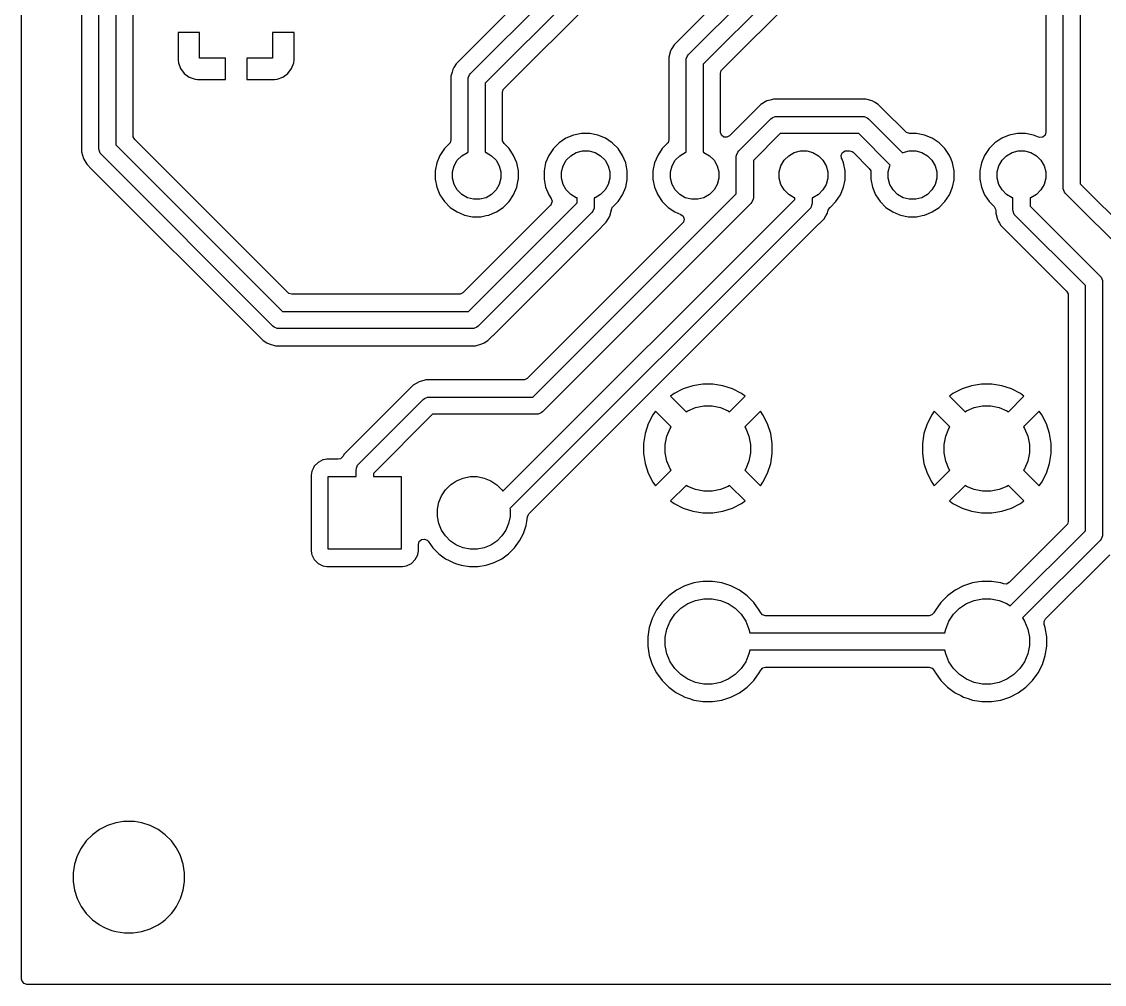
# Model space of a CAD drawing. Header units: millimetres. Extents: x 130.5 to 169.5, y -130 to -71.
# Drawn here: x 130.5 to 155.74, y -130 to -107.54 of the extents above; entities that cross this region are included whole.
import ezdxf

# ---------------------------------------------------------------- set-up
doc = ezdxf.new("R2010")
doc.units = ezdxf.units.MM
doc.layers.add('F.Cu', color=13, linetype='CONTINUOUS', true_color=0xc83434)

msp = doc.modelspace()

# ---------------------------------------------------------------- linework, layer by layer
at = {"layer": 'F.Cu', "linetype": 'CONTINUOUS'}
for p, q in [((130.5005, -110.579054), (130.5005, -73.397648)), ((154.78, -111.40463), (154.78, -97.132842)), ((155.18, -97.05), (155.18, -111.321788)), ((154.3795, -97.350097), (154.3795, -110.119854)), ((149.263181, -99.887583), (140.629481, -108.521282)), ((140.968579, -108.748579), (149.7, -100.017157)), ((150.041421, -100.241422), (141.31, -108.972842)), ((141.746814, -109.10242), (150.268713, -100.580521)), ((152.003181, -101.787583), (145.709481, -108.081282)), ((146.048579, -108.308579), (152.44, -101.917157)), ((152.781421, -102.141422), (146.39, -108.532842)), ((131.8995, -102.589059), (131.8995, -110.41333)), ((132.3, -110.5), (132.3, -102.5)), ((132.7, -102.582842), (132.7, -110.417157)), ((146.826814, -108.66242), (152.998506, -102.490727)), ((133.1005, -110.199903), (133.1005, -102.800096)), ((134.15, -107.79), (134.15, -108.437844)), ((134.65, -107.79), (134.15, -107.79)), ((134.65, -108.39), (134.65, -107.79)), ((136.85, -107.79), (136.35, -107.79)), ((136.35, -107.79), (136.35, -108.39)), ((136.85, -108.437827), (136.85, -107.79)), ((145.630423, -108.218215), (145.589499, -108.370943)), ((145.630424, -108.21821), (145.630423, -108.218215)), ((145.630425, -108.218209), (145.630424, -108.21821)), ((145.659359, -108.168096), (145.630425, -108.218209)), ((145.659361, -108.168094), (145.659359, -108.168096)), ((145.709479, -108.081285), (145.659361, -108.168094)), ((145.709481, -108.081282), (145.709479, -108.081285)), ((134.15, -108.437844), (134.156401, -108.497372)), ((134.156401, -108.497372), (134.156403, -108.497379)), ((134.156403, -108.497379), (134.206645, -108.632086)), ((135.25, -108.39), (134.65, -108.39)), ((135.25, -108.89), (135.25, -108.39)), ((136.35, -108.39), (135.75, -108.39)), ((135.75, -108.39), (135.75, -108.89)), ((136.793354, -108.632086), (136.843596, -108.497379)), ((136.843596, -108.497379), (136.843598, -108.497372)), ((136.843598, -108.497372), (136.849999, -108.437844)), ((136.849999, -108.437844), (136.85, -108.437827)), ((140.629479, -108.521285), (140.579361, -108.608094)), ((140.629481, -108.521282), (140.629479, -108.521285)), ((145.589499, -108.370943), (145.589499, -108.370945)), ((145.589499, -108.370945), (145.589499, -108.539046)), ((145.589499, -108.539046), (145.5895, -108.539059)), ((145.5895, -108.539059), (145.5895, -110.296642)), ((145.99, -108.45), (145.993843, -108.410982)), ((145.99, -110.58853), (145.99, -108.45)), ((145.993843, -108.410982), (146.023706, -108.338886)), ((146.023706, -108.338886), (146.048579, -108.308579)), ((146.39, -108.532842), (146.39, -110.58853)), ((134.206645, -108.632086), (134.206649, -108.632093)), ((134.206649, -108.632093), (134.292809, -108.747187)), ((134.292809, -108.747187), (134.292812, -108.74719)), ((134.292812, -108.74719), (134.407906, -108.83335)), ((136.592093, -108.83335), (136.707187, -108.74719)), ((136.707187, -108.74719), (136.70719, -108.747187)), ((136.70719, -108.747187), (136.79335, -108.632093)), ((136.79335, -108.632093), (136.793354, -108.632086)), ((140.534544, -108.717472), (140.509499, -108.810943)), ((140.550424, -108.65821), (140.534544, -108.717472)), ((140.550425, -108.658209), (140.550424, -108.65821)), ((140.579359, -108.608096), (140.550425, -108.658209)), ((140.579361, -108.608094), (140.579359, -108.608096)), ((140.913843, -108.850982), (140.943706, -108.778886)), ((140.943706, -108.778886), (140.968579, -108.748579)), ((146.7905, -108.750096), (146.810185, -108.683057)), ((146.7905, -110.116272), (146.7905, -108.750096)), ((146.810185, -108.683057), (146.826814, -108.66242)), ((134.407906, -108.83335), (134.407913, -108.833354)), ((134.407913, -108.833354), (134.54262, -108.883596)), ((134.54262, -108.883596), (134.542627, -108.883598)), ((134.542627, -108.883598), (134.602155, -108.889999)), ((134.602155, -108.889999), (134.602172, -108.89)), ((134.602172, -108.89), (135.25, -108.89)), ((135.75, -108.89), (136.397828, -108.89)), ((136.397828, -108.89), (136.397844, -108.889999)), ((136.397844, -108.889999), (136.457372, -108.883598)), ((136.457372, -108.883598), (136.457379, -108.883596)), ((136.457379, -108.883596), (136.592086, -108.833354)), ((136.592086, -108.833354), (136.592093, -108.83335)), ((140.509499, -108.810943), (140.509499, -108.810945)), ((140.509499, -108.810945), (140.509499, -108.979046)), ((140.509499, -108.979046), (140.5095, -108.979059)), ((140.5095, -108.979059), (140.5095, -110.296642)), ((140.91, -108.89), (140.913843, -108.850982)), ((140.91, -110.58853), (140.91, -108.89)), ((141.31, -108.972842), (141.31, -110.58853)), ((141.7105, -109.190096), (141.730185, -109.123057)), ((141.7105, -110.296642), (141.7105, -109.190096)), ((141.730185, -109.123057), (141.746814, -109.10242)), ((147.736652, -109.469481), (147.002181, -110.203953)), ((147.73666, -109.469475), (147.736652, -109.469481)), ((147.873579, -109.390426), (147.73666, -109.469475)), ((147.873584, -109.390423), (147.873579, -109.390426)), ((147.948121, -109.370451), (147.873584, -109.390423)), ((147.985389, -109.360465), (147.948121, -109.370451)), ((148.02631, -109.3495), (147.985389, -109.360464)), ((147.985389, -109.360464), (147.985389, -109.360465)), ((150.013331, -109.3495), (148.02631, -109.3495)), ((150.013347, -109.349499), (150.013331, -109.3495)), ((150.020943, -109.349499), (150.013347, -109.349499)), ((150.179057, -109.349499), (150.020943, -109.349499)), ((150.331785, -109.390423), (150.179057, -109.349499)), ((150.3819, -109.419358), (150.331785, -109.390423)), ((150.381904, -109.419359), (150.3819, -109.419358)), ((150.381904, -109.41936), (150.381904, -109.419359)), ((150.468716, -109.46948), (150.381904, -109.41936)), ((150.468717, -109.469481), (150.468716, -109.46948)), ((150.587588, -109.588352), (150.468717, -109.469481)), ((147.963948, -109.808579), (147.994256, -109.783706)), ((147.994256, -109.783706), (148.066352, -109.753843)), ((148.066352, -109.753843), (148.10537, -109.75)), ((148.10537, -109.75), (150.1, -109.75)), ((150.1, -109.75), (150.139018, -109.753843)), ((150.139018, -109.753843), (150.211114, -109.783706)), ((150.211114, -109.783706), (150.241421, -109.808579)), ((150.58759, -109.588355), (150.587588, -109.588352)), ((151.112416, -110.113181), (150.58759, -109.588355)), ((147.218579, -110.553949), (147.963948, -109.808579)), ((150.241421, -109.808579), (151.035615, -110.602773)), ((133.103334, -110.226261), (133.1005, -110.199903)), ((133.136819, -110.287584), (133.103334, -110.226261)), ((136.712416, -113.863181), (133.136819, -110.287584)), ((140.5095, -110.296642), (140.489815, -110.363681)), ((141.713334, -110.323), (141.7105, -110.296642)), ((143.190299, -110.259951), (143.031339, -110.366164)), ((143.366911, -110.186797), (143.190299, -110.259951)), ((143.366921, -110.186794), (143.366911, -110.186797)), ((143.554412, -110.1495), (143.366921, -110.186794)), ((143.554414, -110.1495), (143.554412, -110.1495)), ((143.745586, -110.1495), (143.554414, -110.1495)), ((143.745588, -110.1495), (143.745586, -110.1495)), ((143.933078, -110.186794), (143.745588, -110.1495)), ((143.933088, -110.186797), (143.933078, -110.186794)), ((144.1097, -110.259951), (143.933088, -110.186797)), ((144.26866, -110.366164), (144.1097, -110.259951)), ((145.5895, -110.296642), (145.569815, -110.363681)), ((146.790816, -110.125118), (146.7905, -110.116272)), ((146.815233, -110.190582), (146.790816, -110.125118)), ((146.871166, -110.232454), (146.815233, -110.190582)), ((146.940858, -110.237438), (146.871166, -110.232454)), ((147.002181, -110.203953), (146.940858, -110.237438)), ((148.188213, -110.15), (147.56, -110.778212)), ((150.017158, -110.15), (148.188213, -110.15)), ((150.752773, -110.885615), (150.017158, -110.15)), ((151.133058, -110.129815), (151.112416, -110.113181)), ((151.200097, -110.1495), (151.133058, -110.129815)), ((151.365586, -110.1495), (151.200097, -110.1495)), ((151.365588, -110.1495), (151.365586, -110.1495)), ((151.553078, -110.186794), (151.365588, -110.1495)), ((151.553088, -110.186797), (151.553078, -110.186794)), ((151.7297, -110.259951), (151.553088, -110.186797)), ((151.88866, -110.366164), (151.7297, -110.259951)), ((153.350299, -110.259951), (153.191339, -110.366164)), ((153.526911, -110.186797), (153.350299, -110.259951)), ((153.526921, -110.186794), (153.526911, -110.186797)), ((153.714412, -110.1495), (153.526921, -110.186794)), ((153.714414, -110.1495), (153.714412, -110.1495)), ((153.905586, -110.1495), (153.714414, -110.1495)), ((153.905588, -110.1495), (153.905586, -110.1495)), ((154.093078, -110.186794), (153.905588, -110.1495)), ((154.093088, -110.186797), (154.093078, -110.186794)), ((154.208048, -110.234415), (154.093088, -110.186797)), ((154.237853, -110.242592), (154.208048, -110.234415)), ((154.307011, -110.232648), (154.237853, -110.242592)), ((154.359815, -110.186893), (154.307011, -110.232648)), ((154.3795, -110.119854), (154.359815, -110.186893)), ((131.8995, -110.41333), (131.899499, -110.413348)), ((131.899499, -110.413348), (131.899499, -110.579054)), ((132.303843, -110.539018), (132.3, -110.5)), ((132.333706, -110.611114), (132.303843, -110.539018)), ((132.7, -110.417157), (136.582843, -114.3)), ((140.356164, -110.501339), (140.249951, -110.660299)), ((140.356165, -110.501338), (140.356164, -110.501339)), ((140.473181, -110.384323), (140.356165, -110.501338)), ((140.489815, -110.363681), (140.473181, -110.384323)), ((141.746819, -110.384323), (141.713334, -110.323)), ((141.863835, -110.501339), (141.746819, -110.384323)), ((141.970048, -110.660299), (141.863835, -110.501339)), ((142.896164, -110.501339), (142.789951, -110.660299)), ((143.031339, -110.366164), (142.896164, -110.501339)), ((143.43187, -110.593389), (143.5756, -110.554876)), ((143.5756, -110.554876), (143.7244, -110.554876)), ((143.7244, -110.554876), (143.86813, -110.593389)), ((144.403835, -110.501339), (144.26866, -110.366164)), ((144.510048, -110.660299), (144.403835, -110.501339)), ((145.436164, -110.501339), (145.329951, -110.660299)), ((145.436165, -110.501338), (145.436164, -110.501339)), ((145.553181, -110.384323), (145.436165, -110.501338)), ((145.569815, -110.363681), (145.553181, -110.384323)), ((147.193706, -110.584256), (147.218579, -110.553949)), ((148.51187, -110.593389), (148.6556, -110.554876)), ((148.6556, -110.554876), (148.8044, -110.554876)), ((148.8044, -110.554876), (148.94813, -110.593389)), ((149.639391, -110.590004), (149.69948, -110.554352)), ((149.69948, -110.554352), (149.730146, -110.5505)), ((149.730146, -110.5505), (149.799903, -110.5505)), ((149.799903, -110.5505), (149.866942, -110.570185)), ((151.05187, -110.593389), (151.1956, -110.554876)), ((151.1956, -110.554876), (151.3444, -110.554876)), ((151.3444, -110.554876), (151.48813, -110.593389)), ((152.023835, -110.501339), (151.88866, -110.366164)), ((152.130048, -110.660299), (152.023835, -110.501339)), ((153.056164, -110.501339), (152.949951, -110.660299)), ((153.191339, -110.366164), (153.056164, -110.501339)), ((153.59187, -110.593389), (153.7356, -110.554876)), ((153.7356, -110.554876), (153.8844, -110.554876)), ((153.8844, -110.554876), (154.02813, -110.593389)), ((130.5005, -127.397648), (130.5005, -110.579054)), ((131.899499, -110.579054), (131.899498, -110.579054)), ((131.899498, -110.579054), (131.899499, -110.579057)), ((131.899499, -110.579057), (131.940423, -110.731785)), ((131.940423, -110.731785), (131.940424, -110.731786)), ((131.940424, -110.731786), (131.95168, -110.751284)), ((131.95168, -110.751284), (131.951681, -110.751285)), ((131.951681, -110.751285), (132.019475, -110.868709)), ((132.358579, -110.641421), (132.333706, -110.611114)), ((136.358578, -114.641421), (132.358579, -110.641421)), ((140.249951, -110.660299), (140.176797, -110.836911)), ((140.583389, -110.90187), (140.657789, -110.773006)), ((140.657789, -110.773006), (140.763006, -110.667789)), ((140.763006, -110.667789), (140.89187, -110.593389)), ((140.89187, -110.593389), (140.91, -110.58853)), ((141.31, -110.58853), (141.32813, -110.593389)), ((141.32813, -110.593389), (141.456994, -110.667789)), ((141.456994, -110.667789), (141.562211, -110.773006)), ((141.562211, -110.773006), (141.636611, -110.90187)), ((142.007735, -110.751285), (141.970048, -110.660299)), ((142.043204, -110.836916), (142.007735, -110.751285)), ((142.789951, -110.660299), (142.716797, -110.836911)), ((143.123389, -110.90187), (143.197789, -110.773006)), ((143.197789, -110.773006), (143.303006, -110.667789)), ((143.303006, -110.667789), (143.43187, -110.593389)), ((143.86813, -110.593389), (143.996994, -110.667789)), ((143.996994, -110.667789), (144.102211, -110.773006)), ((144.102211, -110.773006), (144.176611, -110.90187)), ((144.547735, -110.751285), (144.510048, -110.660299)), ((144.583204, -110.836916), (144.547735, -110.751285)), ((145.329951, -110.660299), (145.256797, -110.836911)), ((145.663389, -110.90187), (145.737789, -110.773006)), ((145.737789, -110.773006), (145.843006, -110.667789)), ((145.843006, -110.667789), (145.97187, -110.593389)), ((145.97187, -110.593389), (145.99, -110.58853)), ((146.39, -110.58853), (146.40813, -110.593389)), ((146.40813, -110.593389), (146.536994, -110.667789)), ((146.536994, -110.667789), (146.642211, -110.773006)), ((146.642211, -110.773006), (146.716611, -110.90187)), ((147.16, -110.69537), (147.163843, -110.656352)), ((147.16, -111.557158), (147.16, -110.69537)), ((147.163843, -110.656352), (147.193706, -110.584256)), ((147.56, -110.778212), (147.56, -111.64)), ((148.203389, -110.90187), (148.277789, -110.773006)), ((148.277789, -110.773006), (148.383006, -110.667789)), ((148.383006, -110.667789), (148.51187, -110.593389)), ((148.94813, -110.593389), (149.076994, -110.667789)), ((149.076994, -110.667789), (149.182211, -110.773006)), ((149.182211, -110.773006), (149.256611, -110.90187)), ((149.608116, -110.652483), (149.639391, -110.590004)), ((149.615585, -110.721952), (149.608116, -110.652483)), ((149.627735, -110.751285), (149.615585, -110.721952)), ((149.663204, -110.836916), (149.627735, -110.751285)), ((149.866942, -110.570185), (149.887584, -110.586819)), ((149.887584, -110.586819), (150.263181, -110.962416)), ((151.035615, -110.602773), (151.05187, -110.593389)), ((151.48813, -110.593389), (151.616994, -110.667789)), ((151.616994, -110.667789), (151.722211, -110.773006)), ((151.722211, -110.773006), (151.796611, -110.90187)), ((152.167735, -110.751285), (152.130048, -110.660299)), ((152.203204, -110.836916), (152.167735, -110.751285)), ((152.949951, -110.660299), (152.876797, -110.836911)), ((153.283389, -110.90187), (153.357789, -110.773006)), ((153.357789, -110.773006), (153.463006, -110.667789)), ((153.463006, -110.667789), (153.59187, -110.593389)), ((154.02813, -110.593389), (154.156994, -110.667789)), ((154.156994, -110.667789), (154.262211, -110.773006)), ((154.262211, -110.773006), (154.336611, -110.90187)), ((132.019475, -110.868709), (132.019481, -110.868717)), ((132.019481, -110.868717), (132.138349, -110.987585)), ((132.138349, -110.987585), (132.138355, -110.98759)), ((132.138355, -110.98759), (136.015139, -114.864374)), ((140.176794, -110.836921), (140.1395, -111.024411)), ((140.1395, -111.024411), (140.1395, -111.024414)), ((140.1395, -111.024414), (140.1395, -111.215586)), ((140.176797, -110.836911), (140.176794, -110.836921)), ((140.544876, -111.0456), (140.583389, -110.90187)), ((140.544876, -111.1944), (140.544876, -111.0456)), ((141.636611, -110.90187), (141.675124, -111.0456)), ((141.675124, -111.0456), (141.675124, -111.1944)), ((142.043204, -110.83692), (142.043204, -110.836916)), ((142.043205, -110.836921), (142.043204, -110.83692)), ((142.0805, -111.024411), (142.043205, -110.836921)), ((142.0805, -111.215588), (142.0805, -111.024411)), ((142.716794, -110.836921), (142.6795, -111.024411)), ((142.6795, -111.024411), (142.6795, -111.024414)), ((142.6795, -111.024414), (142.6795, -111.215586)), ((142.716797, -110.836911), (142.716794, -110.836921)), ((143.084876, -111.0456), (143.123389, -110.90187)), ((143.084876, -111.1944), (143.084876, -111.0456)), ((144.176611, -110.90187), (144.215124, -111.0456)), ((144.215124, -111.0456), (144.215124, -111.1944)), ((144.583204, -110.83692), (144.583204, -110.836916)), ((144.583205, -110.836921), (144.583204, -110.83692)), ((144.6205, -111.024411), (144.583205, -110.836921)), ((144.6205, -111.215588), (144.6205, -111.024411)), ((145.256794, -110.836921), (145.2195, -111.024411)), ((145.2195, -111.024411), (145.2195, -111.024414)), ((145.2195, -111.024414), (145.2195, -111.215586)), ((145.256797, -110.836911), (145.256794, -110.836921)), ((145.624876, -111.0456), (145.663389, -110.90187)), ((145.624876, -111.1944), (145.624876, -111.0456)), ((146.716611, -110.90187), (146.755124, -111.0456)), ((146.755124, -111.0456), (146.755124, -111.1944)), ((148.164876, -111.0456), (148.203389, -110.90187)), ((148.164876, -111.1944), (148.164876, -111.0456)), ((149.256611, -110.90187), (149.295124, -111.0456)), ((149.295124, -111.0456), (149.295124, -111.1944)), ((149.663204, -110.83692), (149.663204, -110.836916)), ((149.663205, -110.836921), (149.663204, -110.83692)), ((149.7005, -111.024411), (149.663205, -110.836921)), ((149.7005, -111.215588), (149.7005, -111.024411)), ((150.263181, -110.962416), (150.296666, -111.023739)), ((150.296666, -111.023739), (150.2995, -111.050097)), ((150.2995, -111.050097), (150.2995, -111.215586)), ((150.704876, -111.0456), (150.743389, -110.90187)), ((150.704876, -111.1944), (150.704876, -111.0456)), ((150.743389, -110.90187), (150.752773, -110.885615)), ((151.796611, -110.90187), (151.835124, -111.0456)), ((151.835124, -111.0456), (151.835124, -111.1944)), ((152.203204, -110.83692), (152.203204, -110.836916)), ((152.203205, -110.836921), (152.203204, -110.83692)), ((152.2405, -111.024411), (152.203205, -110.836921)), ((152.2405, -111.215588), (152.2405, -111.024411)), ((152.876794, -110.836921), (152.8395, -111.024411)), ((152.8395, -111.024411), (152.8395, -111.024414)), ((152.8395, -111.024414), (152.8395, -111.215586)), ((152.876797, -110.836911), (152.876794, -110.836921)), ((153.244876, -111.0456), (153.283389, -110.90187)), ((153.244876, -111.1944), (153.244876, -111.0456)), ((154.336611, -110.90187), (154.375124, -111.0456)), ((154.375124, -111.0456), (154.375124, -111.1944)), ((140.1395, -111.215588), (140.139499, -111.215588)), ((140.139499, -111.215588), (140.176794, -111.403078)), ((140.1395, -111.215586), (140.1395, -111.215588)), ((140.583389, -111.33813), (140.544876, -111.1944)), ((141.675124, -111.1944), (141.636611, -111.33813)), ((142.043204, -111.403084), (142.077278, -111.231785)), ((142.077278, -111.231785), (142.0805, -111.215588)), ((142.6795, -111.215588), (142.679499, -111.215588)), ((142.679499, -111.215588), (142.716794, -111.403078)), ((142.6795, -111.215586), (142.6795, -111.215588)), ((143.123389, -111.33813), (143.084876, -111.1944)), ((144.215124, -111.1944), (144.176611, -111.33813)), ((144.583204, -111.403084), (144.617278, -111.231785)), ((144.617278, -111.231785), (144.6205, -111.215588)), ((145.2195, -111.215588), (145.219499, -111.215588)), ((145.219499, -111.215588), (145.256794, -111.403078)), ((145.2195, -111.215586), (145.2195, -111.215588)), ((145.663389, -111.33813), (145.624876, -111.1944)), ((146.755124, -111.1944), (146.716611, -111.33813)), ((148.203389, -111.33813), (148.164876, -111.1944)), ((149.295124, -111.1944), (149.256611, -111.33813)), ((149.663204, -111.403084), (149.697278, -111.231785)), ((149.697278, -111.231785), (149.7005, -111.215588)), ((150.2995, -111.215588), (150.299499, -111.215588)), ((150.299499, -111.215588), (150.336794, -111.403078)), ((150.2995, -111.215586), (150.2995, -111.215588)), ((150.743389, -111.33813), (150.704876, -111.1944)), ((151.835124, -111.1944), (151.796611, -111.33813)), ((152.203204, -111.403084), (152.237278, -111.231785)), ((152.237278, -111.231785), (152.2405, -111.215588)), ((152.8395, -111.215588), (152.839499, -111.215588)), ((152.839499, -111.215588), (152.876794, -111.403078)), ((152.8395, -111.215586), (152.8395, -111.215588)), ((153.283389, -111.33813), (153.244876, -111.1944)), ((154.375124, -111.1944), (154.336611, -111.33813)), ((140.176794, -111.403078), (140.176797, -111.403088)), ((140.176797, -111.403088), (140.249951, -111.5797)), ((140.657789, -111.466994), (140.583389, -111.33813)), ((140.763006, -111.572211), (140.657789, -111.466994)), ((141.562211, -111.466994), (141.456994, -111.572211)), ((141.636611, -111.33813), (141.562211, -111.466994)), ((141.970046, -111.579704), (142.043204, -111.403084)), ((142.417158, -116.3), (147.16, -111.557158)), ((142.716794, -111.403078), (142.716797, -111.403088)), ((142.716797, -111.403088), (142.789952, -111.579701)), ((143.197789, -111.466994), (143.123389, -111.33813)), ((143.303006, -111.572211), (143.197789, -111.466994)), ((144.102211, -111.466994), (143.996994, -111.572211)), ((144.176611, -111.33813), (144.102211, -111.466994)), ((144.510046, -111.579704), (144.583204, -111.403084)), ((145.256794, -111.403078), (145.256797, -111.403088)), ((145.256797, -111.403088), (145.329951, -111.5797)), ((145.737789, -111.466994), (145.663389, -111.33813)), ((145.843006, -111.572211), (145.737789, -111.466994)), ((146.642211, -111.466994), (146.536994, -111.572211)), ((146.716611, -111.33813), (146.642211, -111.466994)), ((148.277789, -111.466994), (148.203389, -111.33813)), ((148.383006, -111.572211), (148.277789, -111.466994)), ((149.182211, -111.466994), (149.076994, -111.572211)), ((149.256611, -111.33813), (149.182211, -111.466994)), ((149.590046, -111.579704), (149.663204, -111.403084)), ((150.336794, -111.403078), (150.336797, -111.403088)), ((150.336797, -111.403088), (150.409951, -111.5797)), ((150.817789, -111.466994), (150.743389, -111.33813)), ((150.923006, -111.572211), (150.817789, -111.466994)), ((151.722211, -111.466994), (151.616994, -111.572211)), ((151.796611, -111.33813), (151.722211, -111.466994)), ((152.130046, -111.579704), (152.203204, -111.403084)), ((152.876794, -111.403078), (152.876797, -111.403088)), ((152.876797, -111.403088), (152.949951, -111.5797)), ((153.357789, -111.466994), (153.283389, -111.33813)), ((153.463006, -111.572211), (153.357789, -111.466994)), ((154.262211, -111.466994), (154.156994, -111.572211)), ((154.336611, -111.33813), (154.262211, -111.466994)), ((154.783843, -111.443648), (154.78, -111.40463)), ((154.813706, -111.515744), (154.783843, -111.443648)), ((154.838579, -111.546051), (154.813706, -111.515744)), ((156.433949, -113.141421), (154.838579, -111.546051)), ((155.18, -111.321788), (156.658212, -112.8)), ((140.249951, -111.5797), (140.356164, -111.73866)), ((140.356164, -111.73866), (140.491339, -111.873835)), ((140.89187, -111.646611), (140.763006, -111.572211)), ((142.830591, -111.820173), (140.787584, -113.863181)), ((141.0356, -111.685124), (140.89187, -111.646611)), ((140.917158, -114.3), (143.45, -111.767158)), ((141.1844, -111.685124), (141.0356, -111.685124)), ((141.32813, -111.646611), (141.1844, -111.685124)), ((141.456994, -111.572211), (141.32813, -111.646611)), ((141.720824, -118.496333), (148.53, -111.687158)), ((141.728658, -111.873837), (141.863837, -111.738658)), ((141.863837, -111.738658), (141.970046, -111.579704)), ((147.501421, -111.781421), (142.641421, -116.641421)), ((142.789952, -111.579701), (142.846012, -111.663601)), ((142.848405, -111.797659), (142.830591, -111.820173)), ((142.846012, -111.663601), (142.86689, -111.730279)), ((142.86689, -111.730279), (142.848405, -111.797659)), ((143.43187, -111.646611), (143.303006, -111.572211)), ((143.45, -111.651469), (143.43187, -111.646611)), ((143.45, -111.767158), (143.45, -111.651469)), ((143.86813, -111.646611), (143.85, -111.651469)), ((143.85, -111.651469), (143.85, -111.85)), ((143.996994, -111.572211), (143.86813, -111.646611)), ((144.285872, -111.856622), (144.403837, -111.738658)), ((144.403837, -111.738658), (144.510046, -111.579704)), ((145.329951, -111.5797), (145.436164, -111.73866)), ((145.436164, -111.73866), (145.571339, -111.873835)), ((145.97187, -111.646611), (145.843006, -111.572211)), ((146.1156, -111.685124), (145.97187, -111.646611)), ((146.2644, -111.685124), (146.1156, -111.685124)), ((146.40813, -111.646611), (146.2644, -111.685124)), ((146.536994, -111.572211), (146.40813, -111.646611)), ((147.526294, -111.751114), (147.501421, -111.781421)), ((147.556157, -111.679018), (147.526294, -111.751114)), ((147.56, -111.64), (147.556157, -111.679018)), ((148.51187, -111.646611), (148.383006, -111.572211)), ((148.53, -111.651469), (148.51187, -111.646611)), ((148.53, -111.687158), (148.53, -111.651469)), ((148.926157, -111.809018), (148.896294, -111.881114)), ((148.93, -111.77), (148.926157, -111.809018)), ((148.94813, -111.646611), (148.93, -111.651469)), ((148.93, -111.651469), (148.93, -111.77)), ((149.076994, -111.572211), (148.94813, -111.646611)), ((149.348658, -111.873837), (149.483837, -111.738658)), ((149.483837, -111.738658), (149.590046, -111.579704)), ((150.409951, -111.5797), (150.516164, -111.73866)), ((150.516164, -111.73866), (150.651339, -111.873835)), ((151.05187, -111.646611), (150.923006, -111.572211)), ((151.1956, -111.685124), (151.05187, -111.646611)), ((151.3444, -111.685124), (151.1956, -111.685124)), ((151.48813, -111.646611), (151.3444, -111.685124)), ((151.616994, -111.572211), (151.48813, -111.646611)), ((151.888658, -111.873837), (152.023837, -111.738658)), ((152.023837, -111.738658), (152.130046, -111.579704)), ((152.949951, -111.5797), (153.056164, -111.73866)), ((153.056164, -111.73866), (153.17318, -111.855676)), ((153.59187, -111.646611), (153.463006, -111.572211)), ((153.61, -111.651469), (153.59187, -111.646611)), ((153.61, -111.926101), (153.61, -111.651469)), ((154.02813, -111.646611), (154.01, -111.651469)), ((154.01, -111.651469), (154.01, -111.843259)), ((154.156994, -111.572211), (154.02813, -111.646611)), ((140.491339, -111.873835), (140.650299, -111.980048)), ((140.650299, -111.980048), (140.790268, -112.038024)), ((140.790268, -112.038024), (140.826916, -112.053204)), ((140.826916, -112.053204), (140.82692, -112.053204)), ((140.82692, -112.053204), (140.826921, -112.053205)), ((140.826921, -112.053205), (141.014411, -112.0905)), ((143.791421, -111.991421), (141.141421, -114.641421)), ((141.205588, -112.0905), (141.331729, -112.065408)), ((141.331729, -112.065408), (141.393084, -112.053204)), ((141.393084, -112.053204), (141.481394, -112.016625)), ((141.481394, -112.016625), (141.5697, -111.980048)), ((141.5697, -111.980048), (141.569701, -111.980047)), ((141.569701, -111.980047), (141.569704, -111.980046)), ((141.569704, -111.980046), (141.728658, -111.873837)), ((148.871421, -111.911421), (141.88263, -118.900211)), ((143.816294, -111.961114), (143.791421, -111.991421)), ((143.846157, -111.889018), (143.816294, -111.961114)), ((143.85, -111.85), (143.846157, -111.889018)), ((144.209577, -112.081785), (144.250501, -111.929057)), ((144.250501, -111.929053), (144.250626, -111.928106)), ((144.250501, -111.929057), (144.250501, -111.929053)), ((144.250626, -111.928106), (144.250953, -111.927365)), ((144.250953, -111.927365), (144.252604, -111.921206)), ((144.252604, -111.921206), (144.253564, -111.921463)), ((144.253564, -111.921463), (144.278893, -111.864209)), ((144.278893, -111.864209), (144.285872, -111.856622)), ((145.571339, -111.873835), (145.571342, -111.873837)), ((145.571342, -111.873837), (145.730296, -111.980046)), ((145.730296, -111.980046), (145.730301, -111.980048)), ((145.730301, -111.980048), (145.870268, -112.038024)), ((145.870268, -112.038024), (145.924672, -112.081864)), ((148.896294, -111.881114), (148.871421, -111.911421)), ((149.21052, -112.138716), (149.248047, -112.073716)), ((149.248047, -112.073716), (149.285573, -112.00872)), ((149.285573, -112.00872), (149.285574, -112.008718)), ((149.285574, -112.008718), (149.287631, -112.005155)), ((149.287631, -112.005155), (149.289577, -112.001785)), ((149.289577, -112.001785), (149.306557, -111.938409)), ((149.306557, -111.938409), (149.34292, -111.87875)), ((149.34292, -111.87875), (149.347678, -111.87464)), ((149.347678, -111.87464), (149.348644, -111.873845)), ((149.348644, -111.873845), (149.348658, -111.873837)), ((150.651339, -111.873835), (150.810299, -111.980048)), ((150.810299, -111.980048), (150.950268, -112.038024)), ((150.950268, -112.038024), (150.986916, -112.053204)), ((150.986916, -112.053204), (150.98692, -112.053204)), ((150.98692, -112.053204), (150.986921, -112.053205)), ((150.986921, -112.053205), (151.174411, -112.0905)), ((151.365588, -112.0905), (151.491729, -112.065408)), ((151.491729, -112.065408), (151.553084, -112.053204)), ((151.553084, -112.053204), (151.641394, -112.016625)), ((151.641394, -112.016625), (151.7297, -111.980048)), ((151.7297, -111.980048), (151.729701, -111.980047)), ((151.729701, -111.980047), (151.729704, -111.980046)), ((151.729704, -111.980046), (151.888658, -111.873837)), ((153.17318, -111.855676), (153.206665, -111.916999)), ((153.206665, -111.916999), (153.209499, -111.943357)), ((153.209499, -112.005155), (153.209498, -112.005155)), ((153.209498, -112.005155), (153.250423, -112.157886)), ((153.209499, -111.943357), (153.209499, -112.005155)), ((153.613843, -111.965119), (153.61, -111.926101)), ((153.643706, -112.037215), (153.613843, -111.965119)), ((153.668579, -112.067522), (153.643706, -112.037215)), ((155.3, -113.698943), (153.668579, -112.067522)), ((154.01, -111.843259), (155.641421, -113.47468)), ((141.014411, -112.0905), (141.014414, -112.0905)), ((141.014414, -112.0905), (141.205588, -112.0905)), ((145.910497, -112.240266), (142.287584, -115.863181)), ((143.967287, -117.381947), (149.088506, -112.260727)), ((144.018716, -112.33052), (144.13052, -112.218716)), ((144.13052, -112.218716), (144.204545, -112.0905)), ((144.204545, -112.0905), (144.209577, -112.081785)), ((145.929458, -112.215858), (145.910497, -112.240266)), ((145.924672, -112.081864), (145.946737, -112.148158)), ((145.946737, -112.148158), (145.929458, -112.215858)), ((149.088506, -112.260727), (149.088511, -112.260724)), ((149.088511, -112.260724), (149.098714, -112.25052)), ((149.098714, -112.25052), (149.098716, -112.25052)), ((149.098716, -112.25052), (149.21052, -112.138716)), ((151.174411, -112.0905), (151.174414, -112.0905)), ((151.174414, -112.0905), (151.365588, -112.0905)), ((153.250423, -112.157886), (153.274492, -112.199573)), ((153.274492, -112.199573), (153.274493, -112.199577)), ((153.274493, -112.199577), (153.274494, -112.199577)), ((153.274494, -112.199577), (153.297985, -112.240266)), ((153.297985, -112.240266), (153.329479, -112.294815)), ((153.329479, -112.294815), (153.329481, -112.294818)), ((153.329481, -112.294818), (153.448349, -112.413686)), ((141.49073, -114.858504), (144.008506, -112.340728)), ((144.008506, -112.340728), (144.008511, -112.340724)), ((144.008511, -112.340724), (144.018714, -112.33052)), ((144.018714, -112.33052), (144.018716, -112.33052)), ((153.448349, -112.413686), (153.448355, -112.413691)), ((153.448355, -112.413691), (154.863181, -113.828517)), ((155.641421, -113.47468), (155.666294, -113.504987)), ((155.666294, -113.504987), (155.696157, -113.577083)), ((155.696157, -113.577083), (155.7, -113.616101)), ((154.863181, -113.828517), (154.896666, -113.88984)), ((155.3, -119.417158), (155.3, -113.698943)), ((155.7, -113.616101), (155.7, -119.5)), ((136.733058, -113.879815), (136.712416, -113.863181)), ((136.800097, -113.8995), (136.733058, -113.879815)), ((140.699903, -113.8995), (136.800097, -113.8995)), ((140.726261, -113.896666), (140.699903, -113.8995)), ((140.787584, -113.863181), (140.726261, -113.896666)), ((154.896666, -113.88984), (154.8995, -113.916198)), ((154.8995, -113.916198), (154.8995, -119.199902)), ((136.582843, -114.3), (140.917158, -114.3)), ((136.388886, -114.666294), (136.358578, -114.641421)), ((136.460982, -114.696157), (136.388886, -114.666294)), ((136.5, -114.7), (136.460982, -114.696157)), ((141, -114.7), (136.5, -114.7)), ((141.039018, -114.696157), (141, -114.7)), ((141.111114, -114.666294), (141.039018, -114.696157)), ((141.141421, -114.641421), (141.111114, -114.666294)), ((136.015139, -114.864374), (136.015149, -114.864385)), ((136.015149, -114.864385), (136.019479, -114.868715)), ((136.019479, -114.868715), (136.01948, -114.868716)), ((136.01948, -114.868716), (136.131284, -114.98052)), ((136.131284, -114.98052), (136.218095, -115.030639)), ((136.218095, -115.030639), (136.218097, -115.030641)), ((136.218097, -115.030641), (136.268213, -115.059576)), ((136.268213, -115.059576), (136.268215, -115.059577)), ((136.268215, -115.059577), (136.420942, -115.1005)), ((136.420942, -115.1005), (136.420943, -115.1005)), ((136.420943, -115.1005), (140.913331, -115.1005)), ((140.913331, -115.1005), (140.913347, -115.100501)), ((140.913347, -115.100501), (140.920943, -115.100501)), ((140.920943, -115.100501), (141.079054, -115.100501)), ((141.079054, -115.100501), (141.079057, -115.100501)), ((141.079057, -115.100501), (141.231785, -115.059577)), ((141.231785, -115.059577), (141.281904, -115.030639)), ((141.281904, -115.030639), (141.368716, -114.98052)), ((141.368716, -114.98052), (141.48052, -114.868716)), ((141.48052, -114.868714), (141.490728, -114.858507)), ((141.48052, -114.868716), (141.48052, -114.868714)), ((141.490728, -114.858507), (141.49073, -114.858504)), ((139.631282, -116.019481), (138.019481, -117.631282)), ((139.63129, -116.019475), (139.631282, -116.019481)), ((139.768209, -115.940426), (139.63129, -116.019475)), ((139.768214, -115.940423), (139.768209, -115.940426)), ((139.842751, -115.920451), (139.768214, -115.940423)), ((139.880019, -115.910465), (139.842751, -115.920451)), ((139.92094, -115.8995), (139.880019, -115.910464)), ((139.880019, -115.910464), (139.880019, -115.910465)), ((142.199903, -115.8995), (139.92094, -115.8995)), ((142.226261, -115.896666), (142.199903, -115.8995)), ((142.287584, -115.863181), (142.226261, -115.896666)), ((145.924197, -116.109897), (145.71383, -116.217084)), ((146.148752, -116.036934), (145.924197, -116.109897)), ((146.381948, -116), (146.148752, -116.036934)), ((146.618052, -116), (146.381948, -116)), ((146.851248, -116.036934), (146.618052, -116)), ((147.075802, -116.109897), (146.851247, -116.036934)), ((146.851247, -116.036934), (146.851248, -116.036934)), ((147.286174, -116.217087), (147.075802, -116.109897)), ((152.424197, -116.109897), (152.21383, -116.217084)), ((152.648752, -116.036934), (152.424197, -116.109897)), ((152.881948, -116), (152.648752, -116.036934)), ((153.118052, -116), (152.881948, -116)), ((153.351248, -116.036934), (153.118052, -116)), ((153.575802, -116.109897), (153.351247, -116.036934)), ((153.351247, -116.036934), (153.351248, -116.036934)), ((153.786174, -116.217087), (153.575802, -116.109897)), ((138.358579, -117.858579), (139.858578, -116.358579)), ((139.858578, -116.358579), (139.888886, -116.333706)), ((139.888886, -116.333706), (139.960982, -116.303843)), ((139.960982, -116.303843), (140, -116.3)), ((140, -116.3), (142.417158, -116.3)), ((145.71383, -116.217084), (145.630894, -116.27734)), ((145.630894, -116.27734), (145.994452, -116.640898)), ((147.005547, -116.640897), (147.369105, -116.27734)), ((147.369104, -116.277339), (147.286174, -116.217087)), ((147.369105, -116.27734), (147.369104, -116.277339)), ((152.21383, -116.217084), (152.130894, -116.27734)), ((152.130894, -116.27734), (152.494452, -116.640898)), ((153.505547, -116.640897), (153.869105, -116.27734)), ((153.869104, -116.277338), (153.786174, -116.217087)), ((153.869105, -116.27734), (153.869104, -116.277338)), ((146.028603, -116.618079), (146.209715, -116.54306)), ((146.209715, -116.54306), (146.401983, -116.504815)), ((146.401983, -116.504815), (146.598017, -116.504815)), ((146.598017, -116.504815), (146.790285, -116.54306)), ((146.790285, -116.54306), (146.971397, -116.618079)), ((152.528603, -116.618079), (152.709715, -116.54306)), ((152.709715, -116.54306), (152.901983, -116.504815)), ((152.901983, -116.504815), (153.098017, -116.504815)), ((153.098017, -116.504815), (153.290285, -116.54306)), ((153.290285, -116.54306), (153.471397, -116.618079)), ((140.082843, -116.7), (138.7, -118.082842)), ((142.5, -116.7), (140.082843, -116.7)), ((142.539018, -116.696157), (142.5, -116.7)), ((142.611114, -116.666294), (142.539018, -116.696157)), ((142.641421, -116.641421), (142.611114, -116.666294)), ((145.217084, -116.71383), (145.109897, -116.924197)), ((145.27734, -116.630894), (145.217084, -116.71383)), ((145.640898, -116.994452), (145.27734, -116.630894)), ((145.994452, -116.640898), (146.028603, -116.618079)), ((146.971397, -116.618079), (147.005547, -116.640897)), ((147.722658, -116.630893), (147.3591, -116.99445)), ((147.722658, -116.630894), (147.722658, -116.630893)), ((147.782914, -116.713828), (147.722658, -116.630894)), ((147.890102, -116.924197), (147.782914, -116.713828)), ((151.717084, -116.71383), (151.609897, -116.924197)), ((151.77734, -116.630894), (151.717084, -116.71383)), ((152.140898, -116.994451), (151.77734, -116.630894)), ((152.494452, -116.640898), (152.528603, -116.618079)), ((153.471397, -116.618079), (153.505547, -116.640897)), ((154.222658, -116.630893), (153.8591, -116.99445)), ((154.222658, -116.630894), (154.222658, -116.630893)), ((154.282914, -116.713828), (154.222658, -116.630894)), ((154.390102, -116.924197), (154.282914, -116.713828)), ((145.109897, -116.924197), (145.036934, -117.148752)), ((145.54306, -117.209715), (145.618079, -117.028603)), ((145.618079, -117.028603), (145.640898, -116.994452)), ((147.3591, -116.99445), (147.381921, -117.028603)), ((147.381921, -117.028603), (147.45694, -117.209715)), ((147.963065, -117.148752), (147.890102, -116.924197)), ((151.609897, -116.924197), (151.536934, -117.148752)), ((152.04306, -117.209715), (152.118079, -117.028603)), ((152.118079, -117.028603), (152.140898, -116.994451)), ((153.8591, -116.99445), (153.881921, -117.028603)), ((153.881921, -117.028603), (153.95694, -117.209715)), ((154.463065, -117.148752), (154.390102, -116.924197)), ((145.036934, -117.148752), (145, -117.381947)), ((145.504815, -117.401983), (145.54306, -117.209715)), ((147.45694, -117.209715), (147.495185, -117.401983)), ((148, -117.381947), (147.963065, -117.148752)), ((151.536934, -117.148752), (151.5, -117.381947)), ((152.004815, -117.401983), (152.04306, -117.209715)), ((153.95694, -117.209715), (153.995185, -117.401983)), ((154.5, -117.381947), (154.463065, -117.148752)), ((142.32623, -119.023004), (143.967287, -117.381947)), ((145, -117.381947), (145, -117.618052)), ((145, -117.618052), (145.036934, -117.851247)), ((145.504815, -117.598017), (145.504815, -117.401983)), ((145.54306, -117.790285), (145.504815, -117.598017)), ((147.495185, -117.598017), (147.45694, -117.790285)), ((147.495185, -117.401983), (147.495185, -117.598017)), ((147.963065, -117.851247), (148, -117.618052)), ((148, -117.618052), (148, -117.381947)), ((151.5, -117.381947), (151.5, -117.618052)), ((151.5, -117.618052), (151.536934, -117.851247)), ((152.004815, -117.598017), (152.004815, -117.401983)), ((152.04306, -117.790285), (152.004815, -117.598017)), ((153.995185, -117.598017), (153.95694, -117.790285)), ((153.995185, -117.401983), (153.995185, -117.598017)), ((154.463065, -117.851247), (154.5, -117.618052)), ((154.5, -117.618052), (154.5, -117.381947)), ((137.411652, -117.821954), (137.321954, -117.911652)), ((137.411657, -117.821951), (137.411652, -117.821954)), ((137.411658, -117.82195), (137.411657, -117.821951)), ((137.524696, -117.764354), (137.411658, -117.82195)), ((137.537519, -117.762323), (137.524696, -117.764354)), ((137.618482, -117.7495), (137.537519, -117.762323)), ((137.879636, -117.7495), (137.618482, -117.7495)), ((137.936456, -117.735716), (137.879636, -117.7495)), ((137.987023, -117.6875), (137.936456, -117.735716)), ((138.019477, -117.631287), (137.987023, -117.6875)), ((138.019481, -117.631282), (138.019477, -117.631287)), ((138.333706, -117.888886), (138.358579, -117.858579)), ((145.036934, -117.851247), (145.109897, -118.075802)), ((145.618079, -117.971397), (145.54306, -117.790285)), ((147.45694, -117.790285), (147.381921, -117.971397)), ((147.890102, -118.075802), (147.963065, -117.851247)), ((151.536934, -117.851247), (151.609897, -118.075802)), ((152.118079, -117.971397), (152.04306, -117.790285)), ((153.95694, -117.790285), (153.881921, -117.971397)), ((154.390102, -118.075802), (154.463065, -117.851247)), ((137.264352, -118.024698), (137.2495, -118.118475)), ((137.2495, -118.118475), (137.2495, -119.881517)), ((137.302751, -117.949337), (137.264352, -118.024698)), ((137.32195, -117.911658), (137.302751, -117.949337)), ((137.321951, -117.911657), (137.32195, -117.911658)), ((137.321954, -117.911652), (137.321951, -117.911657)), ((138.3, -118), (138.303843, -117.960982)), ((138.3, -118.15), (138.3, -118)), ((138.303843, -117.960982), (138.333706, -117.888886)), ((138.7, -118.082842), (138.7, -118.15)), ((145.109897, -118.075802), (145.217087, -118.286174)), ((145.27734, -118.369105), (145.640897, -118.005547)), ((145.640897, -118.005547), (145.618079, -117.971397)), ((147.381921, -117.971397), (147.359101, -118.005548)), ((147.359101, -118.005548), (147.722658, -118.369105)), ((147.782918, -118.286163), (147.890102, -118.075802)), ((151.609897, -118.075802), (151.717087, -118.286174)), ((151.77734, -118.369105), (152.140897, -118.005547)), ((152.140897, -118.005547), (152.118079, -117.971397)), ((153.881921, -117.971397), (153.859101, -118.005548)), ((153.859101, -118.005548), (154.222658, -118.369105)), ((154.282918, -118.286163), (154.390102, -118.075802)), ((137.65, -119.85), (137.65, -118.15)), ((137.65, -118.15), (138.3, -118.15)), ((138.7, -118.15), (139.35, -118.15)), ((139.35, -118.15), (139.35, -119.85)), ((140.382941, -118.460766), (140.500766, -118.342941)), ((140.500766, -118.342941), (140.639313, -118.250367)), ((140.639313, -118.250367), (140.793258, -118.186601)), ((140.793258, -118.186601), (140.956685, -118.154093)), ((140.956685, -118.154093), (141.123315, -118.154093)), ((141.123315, -118.154093), (141.286742, -118.186601)), ((141.286742, -118.186601), (141.440687, -118.250367)), ((141.440687, -118.250367), (141.579234, -118.342941)), ((141.579234, -118.342941), (141.697059, -118.460766)), ((145.217087, -118.286174), (145.277338, -118.369104)), ((145.277338, -118.369104), (145.27734, -118.369105)), ((145.99445, -118.3591), (145.630893, -118.722658)), ((146.028603, -118.381921), (145.99445, -118.3591)), ((146.209715, -118.45694), (146.028603, -118.381921)), ((146.971397, -118.381921), (146.790285, -118.45694)), ((147.005548, -118.359101), (146.971397, -118.381921)), ((147.369105, -118.722658), (147.005548, -118.359101)), ((147.722658, -118.369104), (147.782914, -118.286169)), ((147.722658, -118.369105), (147.722658, -118.369104)), ((147.782914, -118.286169), (147.782918, -118.286163)), ((151.717087, -118.286174), (151.777338, -118.369104)), ((151.777338, -118.369104), (151.77734, -118.369105)), ((152.49445, -118.3591), (152.130893, -118.722658)), ((152.528603, -118.381921), (152.49445, -118.3591)), ((152.709715, -118.45694), (152.528603, -118.381921)), ((153.471397, -118.381921), (153.290285, -118.45694)), ((153.505548, -118.359101), (153.471397, -118.381921)), ((153.869105, -118.722658), (153.505548, -118.359101)), ((154.222658, -118.369104), (154.282914, -118.286169)), ((154.222658, -118.369105), (154.222658, -118.369104)), ((154.282914, -118.286169), (154.282918, -118.286163)), ((140.226601, -118.753258), (140.290367, -118.599313)), ((140.290367, -118.599313), (140.382941, -118.460766)), ((141.697059, -118.460766), (141.720824, -118.496333)), ((146.401983, -118.495185), (146.209715, -118.45694)), ((146.598017, -118.495185), (146.401983, -118.495185)), ((146.790285, -118.45694), (146.598017, -118.495185)), ((152.901983, -118.495185), (152.709715, -118.45694)), ((153.098017, -118.495185), (152.901983, -118.495185)), ((153.290285, -118.45694), (153.098017, -118.495185)), ((140.194093, -118.916685), (140.226601, -118.753258)), ((145.630893, -118.722658), (145.713828, -118.782914)), ((145.713828, -118.782914), (145.924197, -118.890102)), ((147.075802, -118.890102), (147.286163, -118.782918)), ((147.286163, -118.782918), (147.286169, -118.782914)), ((147.286169, -118.782914), (147.369104, -118.722658)), ((147.369104, -118.722658), (147.369105, -118.722658)), ((152.130893, -118.722658), (152.213828, -118.782914)), ((152.213828, -118.782914), (152.424197, -118.890102)), ((153.575802, -118.890102), (153.786163, -118.782918)), ((153.786163, -118.782918), (153.786169, -118.782914)), ((153.786169, -118.782914), (153.869104, -118.722658)), ((153.869104, -118.722658), (153.869105, -118.722658)), ((140.194093, -119.083315), (140.194093, -118.916685)), ((140.226601, -119.246742), (140.194093, -119.083315)), ((141.885907, -119.083315), (141.853399, -119.246742)), ((141.88263, -118.900211), (141.885907, -118.916685)), ((141.885907, -118.916685), (141.885907, -119.083315)), ((142.274427, -119.199902), (142.291263, -119.093605)), ((142.291263, -119.093605), (142.293006, -119.093881)), ((142.293006, -119.093881), (142.315153, -119.035702)), ((142.315153, -119.035702), (142.32623, -119.023004)), ((145.924197, -118.890102), (146.148752, -118.963065)), ((146.148752, -118.963065), (146.148751, -118.963065)), ((146.148751, -118.963065), (146.381948, -119)), ((146.381948, -119), (146.618052, -119)), ((146.618052, -119), (146.851247, -118.963065)), ((146.851247, -118.963065), (147.075802, -118.890102)), ((152.424197, -118.890102), (152.648752, -118.963065)), ((152.648752, -118.963065), (152.648751, -118.963065)), ((152.648751, -118.963065), (152.881948, -119)), ((152.881948, -119), (153.118052, -119)), ((153.118052, -119), (153.351247, -118.963065)), ((153.351247, -118.963065), (153.575802, -118.890102)), ((140.290367, -119.400687), (140.226601, -119.246742)), ((141.853399, -119.246742), (141.789633, -119.400687)), ((142.198884, -119.480025), (142.259709, -119.292826)), ((142.259709, -119.292826), (142.274427, -119.199902)), ((154.863181, -119.287583), (153.524202, -120.626561)), ((154.879815, -119.266941), (154.863181, -119.287583)), ((154.8995, -119.199902), (154.879815, -119.266941)), ((139.770183, -119.667227), (139.822987, -119.621472)), ((139.822987, -119.621472), (139.892145, -119.611528)), ((139.892145, -119.611528), (139.955701, -119.640553)), ((139.955701, -119.640553), (139.974817, -119.66138)), ((140.382941, -119.539234), (140.290367, -119.400687)), ((140.500766, -119.657059), (140.382941, -119.539234)), ((141.697059, -119.539234), (141.579234, -119.657059)), ((141.789633, -119.400687), (141.697059, -119.539234)), ((142.109524, -119.655405), (142.198884, -119.480025)), ((153.547936, -121.169221), (155.3, -119.417158)), ((155.641421, -119.641421), (153.830778, -121.452063)), ((155.666294, -119.611114), (155.641421, -119.641421)), ((155.696157, -119.539018), (155.666294, -119.611114)), ((155.7, -119.5), (155.696157, -119.539018)), ((137.2495, -119.881517), (137.260292, -119.949657)), ((139.35, -119.85), (137.65, -119.85)), ((139.735647, -119.975301), (139.750499, -119.881524)), ((139.750499, -119.734263), (139.770183, -119.667227)), ((139.7505, -119.881519), (139.750499, -119.734263)), ((139.750499, -119.881524), (139.7505, -119.881519)), ((139.974817, -119.66138), (140.086172, -119.814646)), ((140.086172, -119.814646), (140.225354, -119.953828)), ((140.639313, -119.749633), (140.500766, -119.657059)), ((140.793258, -119.813399), (140.639313, -119.749633)), ((140.956685, -119.845907), (140.793258, -119.813399)), ((141.123315, -119.845907), (140.956685, -119.845907)), ((141.286742, -119.813399), (141.123315, -119.845907)), ((141.440687, -119.749633), (141.286742, -119.813399)), ((141.579234, -119.657059), (141.440687, -119.749633)), ((141.854646, -119.953828), (141.993828, -119.814646)), ((141.993828, -119.814646), (142.109524, -119.655405)), ((137.260292, -119.949657), (137.264354, -119.975304)), ((137.264354, -119.975304), (137.32195, -120.088342)), ((137.32195, -120.088342), (137.321952, -120.088344)), ((137.321952, -120.088344), (137.321954, -120.088347)), ((137.321954, -120.088347), (137.411652, -120.178045)), ((139.588342, -120.17805), (139.67805, -120.088342)), ((139.67805, -120.088342), (139.735646, -119.975304)), ((139.735646, -119.975302), (139.735647, -119.975301)), ((139.735646, -119.975304), (139.735646, -119.975302)), ((140.225354, -119.953828), (140.384595, -120.069524)), ((140.384595, -120.069524), (140.467455, -120.111743)), ((140.467455, -120.111743), (140.55997, -120.158882)), ((141.520025, -120.158884), (141.695405, -120.069524)), ((141.695405, -120.069524), (141.854646, -119.953828)), ((154.373436, -121.475797), (155.868713, -119.980521)), ((137.411652, -120.178045), (137.411654, -120.178046)), ((137.411654, -120.178046), (137.411658, -120.17805)), ((137.411658, -120.17805), (137.524694, -120.235645)), ((137.524694, -120.235645), (137.524698, -120.235647)), ((137.524698, -120.235647), (137.618475, -120.250499)), ((137.618475, -120.250499), (137.618481, -120.2505)), ((137.618481, -120.2505), (139.381518, -120.250499)), ((139.381518, -120.250499), (139.475304, -120.235646)), ((139.475304, -120.235646), (139.588342, -120.17805)), ((140.55997, -120.158882), (140.559972, -120.158882)), ((140.559972, -120.158882), (140.559975, -120.158884)), ((140.559975, -120.158884), (140.618962, -120.17805)), ((140.618962, -120.17805), (140.747173, -120.219709)), ((140.747173, -120.219709), (140.941578, -120.2505)), ((140.941578, -120.2505), (140.941583, -120.2505)), ((140.941583, -120.2505), (141.138422, -120.2505)), ((141.138422, -120.2505), (141.332826, -120.219709)), ((141.332826, -120.219709), (141.520025, -120.158884)), ((146.172047, -120.633985), (145.962396, -120.702103)), ((146.317201, -120.610995), (146.172047, -120.633985)), ((146.389778, -120.5995), (146.317201, -120.610995)), ((146.610222, -120.5995), (146.389778, -120.5995)), ((146.719086, -120.616742), (146.610222, -120.5995)), ((146.827952, -120.633985), (146.719086, -120.616742)), ((147.037603, -120.702103), (146.827952, -120.633985)), ((152.672047, -120.633985), (152.462396, -120.702103)), ((152.817201, -120.610995), (152.672047, -120.633985)), ((152.889778, -120.5995), (152.817201, -120.610995)), ((153.110222, -120.5995), (152.889778, -120.5995)), ((153.219086, -120.616742), (153.110222, -120.5995)), ((153.327952, -120.633985), (153.219086, -120.616742)), ((153.373584, -120.648812), (153.327952, -120.633985)), ((153.398203, -120.656811), (153.373584, -120.648812)), ((153.524202, -120.626561), (153.462879, -120.660046)), ((145.765974, -120.802187), (145.587641, -120.931752)), ((145.962393, -120.702104), (145.765974, -120.802187)), ((145.962396, -120.702103), (145.962393, -120.702104)), ((147.037606, -120.702104), (147.037603, -120.702103)), ((147.171096, -120.770122), (147.037606, -120.702104)), ((147.234022, -120.802185), (147.171096, -120.770122)), ((147.234024, -120.802186), (147.234022, -120.802185)), ((147.234025, -120.802187), (147.234024, -120.802186)), ((147.412358, -120.931752), (147.234025, -120.802187)), ((152.265974, -120.802187), (152.087641, -120.931752)), ((152.462393, -120.702104), (152.265974, -120.802187)), ((152.462396, -120.702103), (152.462393, -120.702104)), ((153.462879, -120.660046), (153.398203, -120.656811)), ((145.431752, -121.087641), (145.302187, -121.265974)), ((145.431756, -121.087636), (145.431752, -121.087641)), ((145.587636, -120.931756), (145.431756, -121.087636)), ((145.587641, -120.931752), (145.587636, -120.931756)), ((145.865607, -121.22699), (146.028603, -121.118079)), ((146.028603, -121.118079), (146.209715, -121.04306)), ((146.209715, -121.04306), (146.401983, -121.004815)), ((146.401983, -121.004815), (146.598017, -121.004815)), ((146.598017, -121.004815), (146.790285, -121.04306)), ((146.790285, -121.04306), (146.971397, -121.118079)), ((146.971397, -121.118079), (147.134393, -121.22699)), ((147.412363, -120.931756), (147.412358, -120.931752)), ((147.568243, -121.087636), (147.412363, -120.931756)), ((147.568247, -121.087641), (147.568243, -121.087636)), ((147.697814, -121.265976), (147.568247, -121.087641)), ((151.931752, -121.087641), (151.802185, -121.265976)), ((151.931756, -121.087636), (151.931752, -121.087641)), ((152.087636, -120.931756), (151.931756, -121.087636)), ((152.087641, -120.931752), (152.087636, -120.931756)), ((152.365607, -121.22699), (152.528603, -121.118079)), ((152.528603, -121.118079), (152.709715, -121.04306)), ((152.709715, -121.04306), (152.901983, -121.004815)), ((152.901983, -121.004815), (153.098017, -121.004815)), ((153.098017, -121.004815), (153.290285, -121.04306)), ((153.290285, -121.04306), (153.471397, -121.118079)), ((153.471397, -121.118079), (153.547936, -121.169221)), ((145.302187, -121.265974), (145.202104, -121.462393)), ((145.618079, -121.528603), (145.72699, -121.365607)), ((145.72699, -121.365607), (145.865607, -121.22699)), ((147.134393, -121.22699), (147.27301, -121.365607)), ((147.27301, -121.365607), (147.381921, -121.528603)), ((147.731352, -121.331796), (147.697814, -121.265976)), ((147.774797, -121.379815), (147.731352, -121.331796)), ((147.841836, -121.3995), (147.774797, -121.379815)), ((151.658164, -121.3995), (147.841836, -121.3995)), ((151.720674, -121.382591), (151.658164, -121.3995)), ((151.768648, -121.331796), (151.720674, -121.382591)), ((151.802185, -121.265976), (151.768648, -121.331796)), ((152.118079, -121.528603), (152.22699, -121.365607)), ((152.22699, -121.365607), (152.365607, -121.22699)), ((145.202103, -121.462396), (145.133985, -121.672047)), ((145.202104, -121.462393), (145.202103, -121.462396)), ((145.54306, -121.709715), (145.618079, -121.528603)), ((147.381921, -121.528603), (147.45694, -121.709715)), ((152.04306, -121.709715), (152.118079, -121.528603)), ((153.830778, -121.452063), (153.881921, -121.528603)), ((153.881921, -121.528603), (153.95694, -121.709715)), ((154.341193, -121.531953), (154.373436, -121.475797)), ((154.343188, -121.601794), (154.341193, -121.531953)), ((154.366015, -121.672049), (154.343188, -121.601794)), ((145.133985, -121.672047), (145.0995, -121.889778)), ((145.0995, -121.889778), (145.0995, -122.110221)), ((145.504815, -121.901983), (145.54306, -121.709715)), ((145.504815, -122.098017), (145.504815, -121.901983)), ((147.45694, -121.709715), (147.474899, -121.8)), ((147.474899, -121.8), (152.025101, -121.8)), ((152.025101, -121.8), (152.04306, -121.709715)), ((153.95694, -121.709715), (153.995185, -121.901983)), ((153.995185, -121.901983), (153.995185, -122.098017)), ((154.4005, -121.889778), (154.366015, -121.672049)), ((154.4005, -122.110222), (154.4005, -121.889778)), ((145.0995, -122.110221), (145.133985, -122.327952)), ((145.54306, -122.290285), (145.504815, -122.098017)), ((153.995185, -122.098017), (153.95694, -122.290285)), ((154.366015, -122.327951), (154.4005, -122.110222)), ((145.133985, -122.327952), (145.202103, -122.537603)), ((145.618079, -122.471397), (145.54306, -122.290285)), ((147.45694, -122.290285), (147.381921, -122.471397)), ((147.474899, -122.2), (147.45694, -122.290285)), ((152.025101, -122.2), (147.474899, -122.2)), ((152.04306, -122.290285), (152.025101, -122.2)), ((152.118079, -122.471397), (152.04306, -122.290285)), ((153.95694, -122.290285), (153.881921, -122.471397)), ((154.297895, -122.537606), (154.366015, -122.327951)), ((145.202103, -122.537603), (145.202104, -122.537606)), ((145.202104, -122.537606), (145.302187, -122.734025)), ((145.72699, -122.634393), (145.618079, -122.471397)), ((145.865607, -122.77301), (145.72699, -122.634393)), ((147.27301, -122.634393), (147.134393, -122.77301)), ((147.381921, -122.471397), (147.27301, -122.634393)), ((147.697815, -122.734022), (147.731352, -122.668204)), ((147.731352, -122.668204), (147.779326, -122.617409)), ((147.779326, -122.617409), (147.841836, -122.6005)), ((147.841836, -122.6005), (151.658164, -122.6005)), ((151.658164, -122.6005), (151.725203, -122.620185)), ((151.725203, -122.620185), (151.768648, -122.668204)), ((151.768648, -122.668204), (151.802185, -122.734023)), ((152.22699, -122.634393), (152.118079, -122.471397)), ((152.365607, -122.77301), (152.22699, -122.634393)), ((153.77301, -122.634393), (153.634393, -122.77301)), ((153.881921, -122.471397), (153.77301, -122.634393)), ((154.197815, -122.734022), (154.297895, -122.537606)), ((145.302187, -122.734025), (145.431752, -122.912358)), ((145.431752, -122.912358), (145.431756, -122.912363)), ((145.431756, -122.912363), (145.587636, -123.068243)), ((146.028603, -122.881921), (145.865607, -122.77301)), ((146.209715, -122.95694), (146.028603, -122.881921)), ((146.971397, -122.881921), (146.790285, -122.95694)), ((147.134393, -122.77301), (146.971397, -122.881921)), ((147.412365, -123.068242), (147.568242, -122.912365)), ((147.568242, -122.912365), (147.697815, -122.734022)), ((151.802185, -122.734023), (151.931752, -122.912358)), ((151.931752, -122.912358), (151.931756, -122.912363)), ((151.931756, -122.912363), (152.087636, -123.068243)), ((152.528603, -122.881921), (152.365607, -122.77301)), ((152.709715, -122.95694), (152.528603, -122.881921)), ((153.471397, -122.881921), (153.290285, -122.95694)), ((153.634393, -122.77301), (153.471397, -122.881921)), ((153.912365, -123.068242), (154.068242, -122.912365)), ((154.068242, -122.912365), (154.197815, -122.734022)), ((145.587636, -123.068243), (145.587641, -123.068247)), ((145.587641, -123.068247), (145.743192, -123.18126)), ((146.401983, -122.995185), (146.209715, -122.95694)), ((146.598017, -122.995185), (146.401983, -122.995185)), ((146.790285, -122.95694), (146.598017, -122.995185)), ((147.234022, -123.197815), (147.412365, -123.068242)), ((152.087636, -123.068243), (152.087641, -123.068247)), ((152.087641, -123.068247), (152.243192, -123.18126)), ((152.901983, -122.995185), (152.709715, -122.95694)), ((153.098017, -122.995185), (152.901983, -122.995185)), ((153.290285, -122.95694), (153.098017, -122.995185)), ((153.734022, -123.197815), (153.912365, -123.068242)), ((145.743192, -123.18126), (145.765978, -123.197815)), ((145.765978, -123.197815), (145.894375, -123.263237)), ((145.894375, -123.263237), (145.962393, -123.297895)), ((145.962393, -123.297895), (145.962396, -123.297896)), ((145.962396, -123.297896), (146.067221, -123.331955)), ((146.067221, -123.331955), (146.172049, -123.366015)), ((146.172049, -123.366015), (146.389778, -123.4005)), ((146.389778, -123.4005), (146.389779, -123.4005)), ((146.389779, -123.4005), (146.610221, -123.4005)), ((146.610221, -123.4005), (146.610222, -123.4005)), ((146.610222, -123.4005), (146.827951, -123.366015)), ((146.827951, -123.366015), (147.037606, -123.297895)), ((147.037606, -123.297895), (147.234022, -123.197815)), ((152.243192, -123.18126), (152.265978, -123.197815)), ((152.265978, -123.197815), (152.394375, -123.263237)), ((152.394375, -123.263237), (152.462393, -123.297895)), ((152.462393, -123.297895), (152.462396, -123.297896)), ((152.462396, -123.297896), (152.567221, -123.331955)), ((152.567221, -123.331955), (152.672049, -123.366015)), ((152.672049, -123.366015), (152.889778, -123.4005)), ((152.889778, -123.4005), (152.889779, -123.4005)), ((152.889779, -123.4005), (153.110221, -123.4005)), ((153.110221, -123.4005), (153.110222, -123.4005)), ((153.110222, -123.4005), (153.327951, -123.366015)), ((153.327951, -123.366015), (153.537606, -123.297895)), ((153.537606, -123.297895), (153.734022, -123.197815)), ((132.873329, -126.203351), (132.695465, -126.231522)), ((132.897648, -126.1995), (132.873329, -126.203351)), ((133.102352, -126.1995), (132.897648, -126.1995)), ((133.129995, -126.203878), (133.102352, -126.1995)), ((133.304534, -126.231522), (133.129995, -126.203878)), ((132.318386, -126.387715), (132.152786, -126.508028)), ((132.500776, -126.294781), (132.318386, -126.387715)), ((132.695465, -126.231522), (132.500776, -126.294781)), ((133.499223, -126.294781), (133.304534, -126.231522)), ((133.624653, -126.358691), (133.499223, -126.294781)), ((133.68161, -126.387713), (133.624653, -126.358691)), ((133.681612, -126.387714), (133.68161, -126.387713)), ((133.681613, -126.387715), (133.681612, -126.387714)), ((133.847213, -126.508028), (133.681613, -126.387715)), ((132.008028, -126.652786), (131.887715, -126.818386)), ((132.152786, -126.508028), (132.008028, -126.652786)), ((133.991971, -126.652786), (133.847213, -126.508028)), ((134.104556, -126.807749), (133.991971, -126.652786)), ((131.887715, -126.818386), (131.794781, -127.000776)), ((134.112287, -126.81839), (134.104556, -126.807749)), ((134.171503, -126.934607), (134.112287, -126.81839)), ((134.205218, -127.000776), (134.171503, -126.934607)), ((131.731522, -127.195465), (131.6995, -127.397648)), ((131.794781, -127.000776), (131.731522, -127.195465)), ((134.205218, -127.000778), (134.205218, -127.000776)), ((134.20522, -127.000781), (134.205218, -127.000778)), ((134.268477, -127.195466), (134.20522, -127.000781)), ((134.3005, -127.397648), (134.268477, -127.195466)), ((130.5005, -129.8755), (130.5005, -127.397648)), ((131.6995, -127.397648), (131.6995, -127.602351)), ((134.3005, -127.602352), (134.3005, -127.397648)), ((131.6995, -127.602351), (131.731522, -127.804534)), ((134.268477, -127.804534), (134.3005, -127.602352)), ((131.731522, -127.804534), (131.794781, -127.999223)), ((134.20522, -127.999219), (134.268477, -127.804534)), ((131.794781, -127.999223), (131.887715, -128.181613)), ((131.887715, -128.181613), (132.008028, -128.347213)), ((134.044732, -128.27459), (134.112287, -128.18161)), ((134.112287, -128.18161), (134.20522, -127.999219)), ((132.008028, -128.347213), (132.152786, -128.491971)), ((133.847219, -128.491966), (133.991966, -128.347219)), ((133.991966, -128.347219), (133.991968, -128.347215)), ((133.991968, -128.347215), (133.991971, -128.347213)), ((133.991971, -128.347213), (134.044732, -128.27459)), ((132.152786, -128.491971), (132.307749, -128.604556)), ((132.307749, -128.604556), (132.31839, -128.612287)), ((132.31839, -128.612287), (132.434607, -128.671503)), ((132.434607, -128.671503), (132.500776, -128.705218)), ((132.500776, -128.705218), (132.500778, -128.705218)), ((132.500778, -128.705218), (132.500781, -128.70522)), ((132.500781, -128.70522), (132.605137, -128.739127)), ((133.304534, -128.768477), (133.499219, -128.70522)), ((133.499219, -128.70522), (133.68161, -128.612287)), ((133.68161, -128.612287), (133.77459, -128.544732)), ((133.77459, -128.544732), (133.847213, -128.491971)), ((133.847213, -128.491971), (133.847215, -128.491968)), ((133.847215, -128.491968), (133.847219, -128.491966)), ((132.605137, -128.739127), (132.695465, -128.768477)), ((132.695465, -128.768477), (132.796557, -128.784488)), ((132.796557, -128.784488), (132.897648, -128.8005)), ((132.897648, -128.8005), (132.897649, -128.8005)), ((132.897649, -128.8005), (133.102351, -128.8005)), ((133.102351, -128.8005), (133.102352, -128.8005)), ((133.102352, -128.8005), (133.304534, -128.768477)), ((130.511706, -129.927011), (130.5005, -129.8755)), ((130.557461, -129.979815), (130.511706, -129.927011)), ((130.6245, -129.9995), (130.557461, -129.979815)), ((169.3755, -129.9995), (130.6245, -129.9995))]:
    msp.add_line(p, q, dxfattribs=at)

doc.saveas('drawing.dxf')
